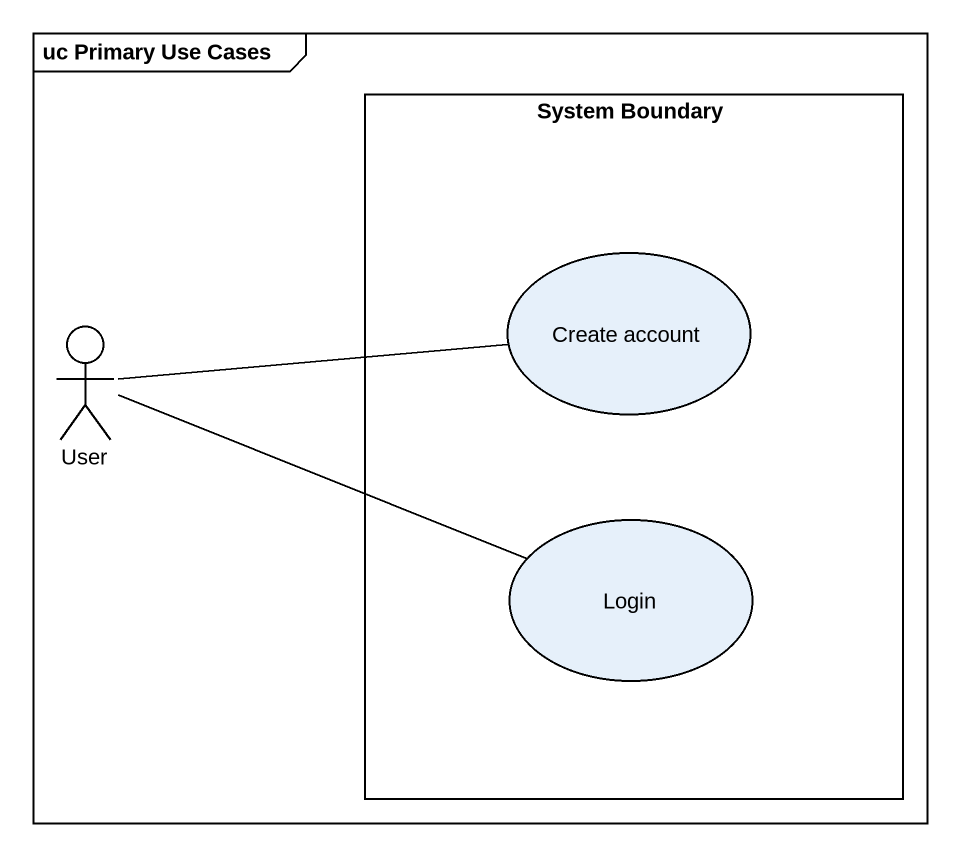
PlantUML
@startuml
mainframe uc Primary Use Cases
rectangle "System Boundary" as System_Boundary {
  usecase "Create account" as Create_account
  usecase Login
}
actor User
User -right- Create_account
User -right- Login
@enduml
